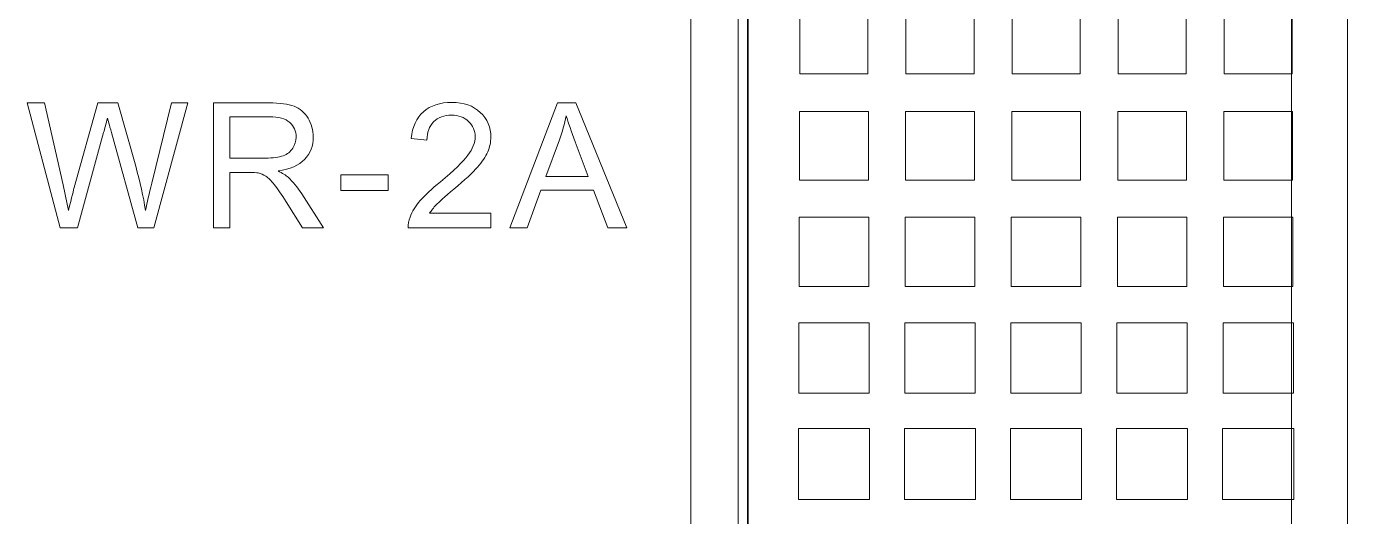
# Model space of a CAD drawing. Header units: millimetres. Extents: x 33157 to 59611, y -29750 to 1750.
# Drawn here: x 54364.99 to 54383.68, y -3125.73 to -3118.79 of the extents above; entities that cross this region are included whole.
import ezdxf

# ---------------------------------------------------------------- set-up
doc = ezdxf.new("R2010")
doc.units = ezdxf.units.MM
doc.layers.get('0').update_dxf_attribs({"lineweight": 18})

msp = doc.modelspace()

# ---------------------------------------------------------------- linework, layer by layer
at = {"lineweight": 9}
for p, q in [((54375.189, -3043.277), (54375.189, -3168.061)), ((54382.886, -3047.482), (54382.886, -3168.683)), ((54383.678, -3048.283), (54383.678, -3168.211)), ((54375.199, -3109.054), (54375.199, -3168.211)), ((54375.057, -3109.478), (54375.057, -3170.173)), ((54375.189, -3109.478), (54375.189, -3167.646)), ((54374.388, -3110.025), (54374.388, -3170.173))]:
    msp.add_line(p, q, dxfattribs=at)
for points, knots in [([(54375.931, -3118.504), (54376.252, -3118.504), (54376.573, -3118.504), (54376.894, -3118.504), (54376.894, -3118.825), (54376.894, -3119.146), (54376.894, -3119.467), (54376.573, -3119.467), (54376.252, -3119.467), (54375.931, -3119.467), (54375.931, -3119.147), (54375.931, -3118.827), (54375.931, -3118.508), (54375.931, -3118.506), (54375.931, -3118.505), (54375.931, -3118.504)], [0, 0, 0, 0, 150708.680531, 150708.680531, 150708.680531, 301417.361062, 301417.361062, 301417.361062, 452126.041593, 452126.041593, 452126.041593, 602834.722123, 602834.722123, 602834.722123, 753543.402654, 753543.402654, 753543.402654, 753543.402654]), ([(54377.431, -3118.504), (54377.753, -3118.504), (54378.074, -3118.504), (54378.395, -3118.504), (54378.395, -3118.825), (54378.395, -3119.146), (54378.395, -3119.467), (54378.074, -3119.467), (54377.753, -3119.467), (54377.431, -3119.467), (54377.431, -3119.147), (54377.431, -3118.827), (54377.431, -3118.508), (54377.431, -3118.506), (54377.431, -3118.505), (54377.431, -3118.504)], [0, 0, 0, 0, 150712.722589, 150712.722589, 150712.722589, 301425.445177, 301425.445177, 301425.445177, 452138.167766, 452138.167766, 452138.167766, 602850.890355, 602850.890355, 602850.890355, 753563.612944, 753563.612944, 753563.612944, 753563.612944]), ([(54378.932, -3118.504), (54379.253, -3118.504), (54379.574, -3118.504), (54379.895, -3118.504), (54379.895, -3118.825), (54379.895, -3119.146), (54379.895, -3119.467), (54379.574, -3119.467), (54379.253, -3119.467), (54378.932, -3119.467), (54378.932, -3119.147), (54378.932, -3118.827), (54378.932, -3118.508), (54378.932, -3118.506), (54378.932, -3118.505), (54378.932, -3118.504)], [0, 0, 0, 0, 150716.764647, 150716.764647, 150716.764647, 301433.529294, 301433.529294, 301433.529294, 452150.293941, 452150.293941, 452150.293941, 602867.058588, 602867.058588, 602867.058588, 753583.823234, 753583.823234, 753583.823234, 753583.823234]), ([(54380.432, -3118.504), (54380.753, -3118.504), (54381.074, -3118.504), (54381.395, -3118.504), (54381.395, -3118.825), (54381.395, -3119.146), (54381.395, -3119.467), (54381.074, -3119.467), (54380.753, -3119.467), (54380.432, -3119.467), (54380.432, -3119.147), (54380.432, -3118.827), (54380.432, -3118.508), (54380.432, -3118.506), (54380.432, -3118.505), (54380.432, -3118.504)], [0, 0, 0, 0, 150720.806705, 150720.806705, 150720.806705, 301441.613411, 301441.613411, 301441.613411, 452162.420116, 452162.420116, 452162.420116, 602883.226821, 602883.226821, 602883.226821, 753604.033526, 753604.033526, 753604.033526, 753604.033526]), ([(54381.932, -3118.504), (54382.253, -3118.504), (54382.574, -3118.504), (54382.895, -3118.504), (54382.895, -3118.825), (54382.895, -3119.146), (54382.895, -3119.467), (54382.574, -3119.467), (54382.253, -3119.467), (54381.932, -3119.467), (54381.932, -3119.147), (54381.932, -3118.827), (54381.932, -3118.508), (54381.932, -3118.506), (54381.932, -3118.505), (54381.932, -3118.504)], [0, 0, 0, 0, 150724.848764, 150724.848764, 150724.848764, 301449.697528, 301449.697528, 301449.697528, 452174.546292, 452174.546292, 452174.546292, 602899.395055, 602899.395055, 602899.395055, 753624.243819, 753624.243819, 753624.243819, 753624.243819]), ([(54365.467, -3121.645), (54365.467, -3121.645), (54365.002, -3119.877), (54365.002, -3119.877), (54365.002, -3119.877), (54365.245, -3119.877), (54365.245, -3119.877), (54365.245, -3119.877), (54365.51, -3121.037), (54365.51, -3121.037), (54365.539, -3121.158), (54365.564, -3121.279), (54365.586, -3121.398), (54365.632, -3121.21), (54365.66, -3121.101), (54365.667, -3121.072), (54365.667, -3121.072), (54366.002, -3119.877), (54366.002, -3119.877), (54366.002, -3119.877), (54366.284, -3119.877), (54366.284, -3119.877), (54366.284, -3119.877), (54366.537, -3120.773), (54366.537, -3120.773), (54366.599, -3120.995), (54366.645, -3121.203), (54366.675, -3121.398), (54366.698, -3121.287), (54366.728, -3121.159), (54366.765, -3121.014), (54366.765, -3121.014), (54367.041, -3119.877), (54367.041, -3119.877), (54367.041, -3119.877), (54367.276, -3119.877), (54367.276, -3119.877), (54367.276, -3119.877), (54366.792, -3121.645), (54366.792, -3121.645), (54366.792, -3121.645), (54366.565, -3121.645), (54366.565, -3121.645), (54366.565, -3121.645), (54366.194, -3120.298), (54366.194, -3120.298), (54366.163, -3120.186), (54366.144, -3120.116), (54366.137, -3120.091), (54366.116, -3120.172), (54366.098, -3120.241), (54366.083, -3120.298), (54366.083, -3120.298), (54365.712, -3121.645), (54365.712, -3121.645), (54365.712, -3121.645), (54365.467, -3121.645), (54365.467, -3121.645)], [0, 0, 0, 0, 139243.732025, 139243.732025, 139243.732025, 278487.46405, 278487.46405, 278487.46405, 417731.196075, 417731.196075, 417731.196075, 556974.9281, 556974.9281, 556974.9281, 696218.660125, 696218.660125, 696218.660125, 835462.392151, 835462.392151, 835462.392151, 974706.124176, 974706.124176, 974706.124176, 1113949.856201, 1113949.856201, 1113949.856201, 1253193.588226, 1253193.588226, 1253193.588226, 1392437.320251, 1392437.320251, 1392437.320251, 1531681.052276, 1531681.052276, 1531681.052276, 1670924.784301, 1670924.784301, 1670924.784301, 1810168.516326, 1810168.516326, 1810168.516326, 1949412.248351, 1949412.248351, 1949412.248351, 2088655.980376, 2088655.980376, 2088655.980376, 2227899.712401, 2227899.712401, 2227899.712401, 2367143.444426, 2367143.444426, 2367143.444426, 2506387.176452, 2506387.176452, 2506387.176452, 2645630.908477, 2645630.908477, 2645630.908477, 2645630.908477]), ([(54367.635, -3121.645), (54367.635, -3121.645), (54367.635, -3119.877), (54367.635, -3119.877), (54367.635, -3119.877), (54368.419, -3119.877), (54368.419, -3119.877), (54368.576, -3119.877), (54368.696, -3119.893), (54368.778, -3119.925), (54368.86, -3119.957), (54368.925, -3120.013), (54368.974, -3120.093), (54369.023, -3120.173), (54369.048, -3120.262), (54369.048, -3120.359), (54369.048, -3120.485), (54369.007, -3120.591), (54368.926, -3120.677), (54368.845, -3120.763), (54368.72, -3120.817), (54368.55, -3120.84), (54368.612, -3120.87), (54368.659, -3120.9), (54368.691, -3120.929), (54368.76, -3120.991), (54368.824, -3121.07), (54368.885, -3121.164), (54368.885, -3121.164), (54369.191, -3121.645), (54369.191, -3121.645), (54369.191, -3121.645), (54368.898, -3121.645), (54368.898, -3121.645), (54368.898, -3121.645), (54368.665, -3121.278), (54368.665, -3121.278), (54368.597, -3121.171), (54368.54, -3121.09), (54368.496, -3121.033), (54368.452, -3120.977), (54368.412, -3120.938), (54368.377, -3120.915), (54368.343, -3120.893), (54368.307, -3120.877), (54368.271, -3120.868), (54368.244, -3120.863), (54368.201, -3120.86), (54368.141, -3120.86), (54368.141, -3120.86), (54367.87, -3120.86), (54367.87, -3120.86), (54367.87, -3120.86), (54367.87, -3121.645), (54367.87, -3121.645), (54367.87, -3121.645), (54367.635, -3121.645), (54367.635, -3121.645)], [0, 0, 0, 0, 139252.178667, 139252.178667, 139252.178667, 278504.357334, 278504.357334, 278504.357334, 417756.536, 417756.536, 417756.536, 557008.714667, 557008.714667, 557008.714667, 696260.893334, 696260.893334, 696260.893334, 835513.072001, 835513.072001, 835513.072001, 974765.250667, 974765.250667, 974765.250667, 1114017.429334, 1114017.429334, 1114017.429334, 1253269.608001, 1253269.608001, 1253269.608001, 1392521.786668, 1392521.786668, 1392521.786668, 1531773.965335, 1531773.965335, 1531773.965335, 1671026.144001, 1671026.144001, 1671026.144001, 1810278.322668, 1810278.322668, 1810278.322668, 1949530.501335, 1949530.501335, 1949530.501335, 2088782.680002, 2088782.680002, 2088782.680002, 2228034.858668, 2228034.858668, 2228034.858668, 2367287.037335, 2367287.037335, 2367287.037335, 2506539.216002, 2506539.216002, 2506539.216002, 2645791.394669, 2645791.394669, 2645791.394669, 2645791.394669]), ([(54371.827, -3121.645), (54371.827, -3121.645), (54372.505, -3119.877), (54372.505, -3119.877), (54372.505, -3119.877), (54372.763, -3119.877), (54372.763, -3119.877), (54372.763, -3119.877), (54373.482, -3121.645), (54373.482, -3121.645), (54373.482, -3121.645), (54373.216, -3121.645), (54373.216, -3121.645), (54373.216, -3121.645), (54373.012, -3121.11), (54373.012, -3121.11), (54373.012, -3121.11), (54372.267, -3121.11), (54372.267, -3121.11), (54372.267, -3121.11), (54372.075, -3121.645), (54372.075, -3121.645), (54372.075, -3121.645), (54371.827, -3121.645), (54371.827, -3121.645)], [0, 0, 0, 0, 145078.438482, 145078.438482, 145078.438482, 290156.876965, 290156.876965, 290156.876965, 435235.315447, 435235.315447, 435235.315447, 580313.75393, 580313.75393, 580313.75393, 725392.192412, 725392.192412, 725392.192412, 870470.630894, 870470.630894, 870470.630894, 1015549.069377, 1015549.069377, 1015549.069377, 1160627.507859, 1160627.507859, 1160627.507859, 1160627.507859]), ([(54371.562, -3121.438), (54371.562, -3121.438), (54371.562, -3121.645), (54371.562, -3121.645), (54371.562, -3121.645), (54370.392, -3121.645), (54370.392, -3121.645), (54370.39, -3121.593), (54370.399, -3121.543), (54370.417, -3121.494), (54370.447, -3121.415), (54370.495, -3121.336), (54370.562, -3121.259), (54370.628, -3121.182), (54370.723, -3121.094), (54370.846, -3120.993), (54371.037, -3120.835), (54371.167, -3120.71), (54371.235, -3120.618), (54371.303, -3120.526), (54371.338, -3120.439), (54371.338, -3120.356), (54371.338, -3120.27), (54371.307, -3120.198), (54371.245, -3120.139), (54371.183, -3120.08), (54371.103, -3120.05), (54371.003, -3120.05), (54370.898, -3120.05), (54370.814, -3120.081), (54370.751, -3120.144), (54370.689, -3120.206), (54370.657, -3120.293), (54370.656, -3120.403), (54370.656, -3120.403), (54370.434, -3120.381), (54370.434, -3120.381), (54370.449, -3120.215), (54370.507, -3120.088), (54370.606, -3120.001), (54370.706, -3119.914), (54370.84, -3119.87), (54371.008, -3119.87), (54371.178, -3119.87), (54371.312, -3119.917), (54371.411, -3120.011), (54371.51, -3120.105), (54371.56, -3120.222), (54371.56, -3120.361), (54371.56, -3120.432), (54371.545, -3120.502), (54371.516, -3120.57), (54371.487, -3120.639), (54371.439, -3120.711), (54371.372, -3120.787), (54371.305, -3120.862), (54371.193, -3120.966), (54371.038, -3121.098), (54370.907, -3121.207), (54370.823, -3121.281), (54370.786, -3121.32), (54370.749, -3121.359), (54370.719, -3121.399), (54370.694, -3121.438), (54370.694, -3121.438), (54371.562, -3121.438), (54371.562, -3121.438)], [0, 0, 0, 0, 138774.286315, 138774.286315, 138774.286315, 277548.572629, 277548.572629, 277548.572629, 416322.858944, 416322.858944, 416322.858944, 555097.145258, 555097.145258, 555097.145258, 693871.431573, 693871.431573, 693871.431573, 832645.717888, 832645.717888, 832645.717888, 971420.004202, 971420.004202, 971420.004202, 1110194.290517, 1110194.290517, 1110194.290517, 1248968.576831, 1248968.576831, 1248968.576831, 1387742.863146, 1387742.863146, 1387742.863146, 1526517.14946, 1526517.14946, 1526517.14946, 1665291.435775, 1665291.435775, 1665291.435775, 1804065.72209, 1804065.72209, 1804065.72209, 1942840.008404, 1942840.008404, 1942840.008404, 2081614.294719, 2081614.294719, 2081614.294719, 2220388.581033, 2220388.581033, 2220388.581033, 2359162.867348, 2359162.867348, 2359162.867348, 2497937.153663, 2497937.153663, 2497937.153663, 2636711.439977, 2636711.439977, 2636711.439977, 2775485.726292, 2775485.726292, 2775485.726292, 2914260.012606, 2914260.012606, 2914260.012606, 3053034.298921, 3053034.298921, 3053034.298921, 3053034.298921]), ([(54375.926, -3119.999), (54376.25, -3119.999), (54376.575, -3119.999), (54376.9, -3119.999), (54376.9, -3120.323), (54376.9, -3120.648), (54376.9, -3120.972), (54376.575, -3120.972), (54376.25, -3120.972), (54375.926, -3120.972), (54375.926, -3120.649), (54375.926, -3120.326), (54375.926, -3120.003), (54375.926, -3120.001), (54375.926, -3120), (54375.926, -3119.999)], [0, 0, 0, 0, 150710.675134, 150710.675134, 150710.675134, 301421.350268, 301421.350268, 301421.350268, 452132.025403, 452132.025403, 452132.025403, 602842.700537, 602842.700537, 602842.700537, 753553.375671, 753553.375671, 753553.375671, 753553.375671]), ([(54377.426, -3119.999), (54377.751, -3119.999), (54378.075, -3119.999), (54378.4, -3119.999), (54378.4, -3120.323), (54378.4, -3120.648), (54378.4, -3120.972), (54378.075, -3120.972), (54377.751, -3120.972), (54377.426, -3120.972), (54377.426, -3120.649), (54377.426, -3120.326), (54377.426, -3120.003), (54377.426, -3120.001), (54377.426, -3120), (54377.426, -3119.999)], [0, 0, 0, 0, 150714.717188, 150714.717188, 150714.717188, 301429.434376, 301429.434376, 301429.434376, 452144.151564, 452144.151564, 452144.151564, 602858.868752, 602858.868752, 602858.868752, 753573.58594, 753573.58594, 753573.58594, 753573.58594]), ([(54378.927, -3119.999), (54379.251, -3119.999), (54379.576, -3119.999), (54379.9, -3119.999), (54379.9, -3120.323), (54379.9, -3120.648), (54379.9, -3120.972), (54379.576, -3120.972), (54379.251, -3120.972), (54378.927, -3120.972), (54378.927, -3120.649), (54378.927, -3120.326), (54378.927, -3120.003), (54378.927, -3120.001), (54378.927, -3120), (54378.927, -3119.999)], [0, 0, 0, 0, 150718.759242, 150718.759242, 150718.759242, 301437.518484, 301437.518484, 301437.518484, 452156.277726, 452156.277726, 452156.277726, 602875.036969, 602875.036969, 602875.036969, 753593.796211, 753593.796211, 753593.796211, 753593.796211]), ([(54380.427, -3119.999), (54380.751, -3119.999), (54381.076, -3119.999), (54381.4, -3119.999), (54381.4, -3120.323), (54381.4, -3120.648), (54381.4, -3120.972), (54381.076, -3120.972), (54380.751, -3120.972), (54380.427, -3120.972), (54380.427, -3120.649), (54380.427, -3120.326), (54380.427, -3120.003), (54380.427, -3120.001), (54380.427, -3120), (54380.427, -3119.999)], [0, 0, 0, 0, 150722.801296, 150722.801296, 150722.801296, 301445.602593, 301445.602593, 301445.602593, 452168.403889, 452168.403889, 452168.403889, 602891.205186, 602891.205186, 602891.205186, 753614.006482, 753614.006482, 753614.006482, 753614.006482]), ([(54381.927, -3119.999), (54382.252, -3119.999), (54382.576, -3119.999), (54382.901, -3119.999), (54382.901, -3120.323), (54382.901, -3120.648), (54382.901, -3120.972), (54382.576, -3120.972), (54382.252, -3120.972), (54381.927, -3120.972), (54381.927, -3120.649), (54381.927, -3120.326), (54381.927, -3120.003), (54381.927, -3120.001), (54381.927, -3120), (54381.927, -3119.999)], [0, 0, 0, 0, 150726.843351, 150726.843351, 150726.843351, 301453.686702, 301453.686702, 301453.686702, 452180.530053, 452180.530053, 452180.530053, 602907.373404, 602907.373404, 602907.373404, 753634.216755, 753634.216755, 753634.216755, 753634.216755]), ([(54367.87, -3120.658), (54367.87, -3120.658), (54368.372, -3120.658), (54368.372, -3120.658), (54368.479, -3120.658), (54368.562, -3120.647), (54368.622, -3120.624), (54368.682, -3120.603), (54368.728, -3120.567), (54368.759, -3120.518), (54368.79, -3120.47), (54368.806, -3120.417), (54368.806, -3120.36), (54368.806, -3120.276), (54368.776, -3120.207), (54368.715, -3120.153), (54368.655, -3120.099), (54368.559, -3120.072), (54368.429, -3120.072), (54368.429, -3120.072), (54367.87, -3120.072), (54367.87, -3120.072), (54367.87, -3120.072), (54367.87, -3120.658), (54367.87, -3120.658)], [0, 0, 0, 0, 145069.878358, 145069.878358, 145069.878358, 290139.756717, 290139.756717, 290139.756717, 435209.635075, 435209.635075, 435209.635075, 580279.513434, 580279.513434, 580279.513434, 725349.391792, 725349.391792, 725349.391792, 870419.27015, 870419.27015, 870419.27015, 1015489.148509, 1015489.148509, 1015489.148509, 1160559.026867, 1160559.026867, 1160559.026867, 1160559.026867]), ([(54372.336, -3120.919), (54372.336, -3120.919), (54372.938, -3120.919), (54372.938, -3120.919), (54372.938, -3120.919), (54372.754, -3120.429), (54372.754, -3120.429), (54372.698, -3120.28), (54372.656, -3120.157), (54372.627, -3120.06), (54372.603, -3120.175), (54372.57, -3120.289), (54372.53, -3120.4), (54372.53, -3120.4), (54372.336, -3120.919), (54372.336, -3120.919)], [0, 0, 0, 0, 150702.119675, 150702.119675, 150702.119675, 301404.239349, 301404.239349, 301404.239349, 452106.359024, 452106.359024, 452106.359024, 602808.478699, 602808.478699, 602808.478699, 753510.598373, 753510.598373, 753510.598373, 753510.598373]), ([(54369.437, -3121.115), (54369.437, -3121.115), (54369.437, -3120.897), (54369.437, -3120.897), (54369.437, -3120.897), (54370.109, -3120.897), (54370.109, -3120.897), (54370.109, -3120.897), (54370.109, -3121.115), (54370.109, -3121.115), (54370.109, -3121.115), (54369.437, -3121.115), (54369.437, -3121.115)], [0, 0, 0, 0, 154972.964712, 154972.964712, 154972.964712, 309945.929425, 309945.929425, 309945.929425, 464918.894137, 464918.894137, 464918.894137, 619891.85885, 619891.85885, 619891.85885, 619891.85885]), ([(54375.921, -3121.493), (54376.249, -3121.493), (54376.577, -3121.493), (54376.905, -3121.493), (54376.905, -3121.821), (54376.905, -3122.149), (54376.905, -3122.477), (54376.577, -3122.477), (54376.249, -3122.477), (54375.921, -3122.477), (54375.921, -3122.151), (54375.921, -3121.824), (54375.921, -3121.497), (54375.921, -3121.496), (54375.921, -3121.495), (54375.921, -3121.493)], [0, 0, 0, 0, 150712.669455, 150712.669455, 150712.669455, 301425.338909, 301425.338909, 301425.338909, 452138.008364, 452138.008364, 452138.008364, 602850.677819, 602850.677819, 602850.677819, 753563.347273, 753563.347273, 753563.347273, 753563.347273]), ([(54377.421, -3121.493), (54377.749, -3121.493), (54378.077, -3121.493), (54378.405, -3121.493), (54378.405, -3121.821), (54378.405, -3122.149), (54378.405, -3122.477), (54378.077, -3122.477), (54377.749, -3122.477), (54377.421, -3122.477), (54377.421, -3122.151), (54377.421, -3121.824), (54377.421, -3121.497), (54377.421, -3121.496), (54377.421, -3121.495), (54377.421, -3121.493)], [0, 0, 0, 0, 150716.711504, 150716.711504, 150716.711504, 301433.423009, 301433.423009, 301433.423009, 452150.134513, 452150.134513, 452150.134513, 602866.846018, 602866.846018, 602866.846018, 753583.557522, 753583.557522, 753583.557522, 753583.557522]), ([(54378.921, -3121.493), (54379.249, -3121.493), (54379.577, -3121.493), (54379.905, -3121.493), (54379.905, -3121.821), (54379.905, -3122.149), (54379.905, -3122.477), (54379.577, -3122.477), (54379.249, -3122.477), (54378.921, -3122.477), (54378.921, -3122.151), (54378.921, -3121.824), (54378.921, -3121.497), (54378.921, -3121.496), (54378.921, -3121.495), (54378.921, -3121.493)], [0, 0, 0, 0, 150720.753554, 150720.753554, 150720.753554, 301441.507109, 301441.507109, 301441.507109, 452162.260663, 452162.260663, 452162.260663, 602883.014218, 602883.014218, 602883.014218, 753603.767772, 753603.767772, 753603.767772, 753603.767772]), ([(54380.422, -3121.493), (54380.75, -3121.493), (54381.078, -3121.493), (54381.406, -3121.493), (54381.406, -3121.821), (54381.406, -3122.149), (54381.406, -3122.477), (54381.078, -3122.477), (54380.75, -3122.477), (54380.422, -3122.477), (54380.422, -3122.151), (54380.422, -3121.824), (54380.422, -3121.497), (54380.422, -3121.496), (54380.422, -3121.495), (54380.422, -3121.493)], [0, 0, 0, 0, 150724.795605, 150724.795605, 150724.795605, 301449.591209, 301449.591209, 301449.591209, 452174.386814, 452174.386814, 452174.386814, 602899.182419, 602899.182419, 602899.182419, 753623.978023, 753623.978023, 753623.978023, 753623.978023]), ([(54381.922, -3121.493), (54382.25, -3121.493), (54382.578, -3121.493), (54382.906, -3121.493), (54382.906, -3121.821), (54382.906, -3122.149), (54382.906, -3122.477), (54382.578, -3122.477), (54382.25, -3122.477), (54381.922, -3122.477), (54381.922, -3122.151), (54381.922, -3121.824), (54381.922, -3121.497), (54381.922, -3121.496), (54381.922, -3121.495), (54381.922, -3121.493)], [0, 0, 0, 0, 150728.837655, 150728.837655, 150728.837655, 301457.67531, 301457.67531, 301457.67531, 452186.512965, 452186.512965, 452186.512965, 602915.35062, 602915.35062, 602915.35062, 753644.188276, 753644.188276, 753644.188276, 753644.188276]), ([(54375.915, -3122.988), (54376.247, -3122.988), (54376.578, -3122.988), (54376.91, -3122.988), (54376.91, -3123.32), (54376.91, -3123.651), (54376.91, -3123.983), (54376.578, -3123.983), (54376.247, -3123.983), (54375.915, -3123.983), (54375.915, -3123.653), (54375.915, -3123.322), (54375.915, -3122.992), (54375.915, -3122.991), (54375.915, -3122.989), (54375.915, -3122.988)], [0, 0, 0, 0, 150714.663849, 150714.663849, 150714.663849, 301429.327697, 301429.327697, 301429.327697, 452143.991546, 452143.991546, 452143.991546, 602858.655394, 602858.655394, 602858.655394, 753573.319243, 753573.319243, 753573.319243, 753573.319243]), ([(54377.416, -3122.988), (54377.747, -3122.988), (54378.079, -3122.988), (54378.41, -3122.988), (54378.41, -3123.32), (54378.41, -3123.651), (54378.41, -3123.983), (54378.079, -3123.983), (54377.747, -3123.983), (54377.416, -3123.983), (54377.416, -3123.653), (54377.416, -3123.322), (54377.416, -3122.992), (54377.416, -3122.991), (54377.416, -3122.989), (54377.416, -3122.988)], [0, 0, 0, 0, 150718.705894, 150718.705894, 150718.705894, 301437.411789, 301437.411789, 301437.411789, 452156.117683, 452156.117683, 452156.117683, 602874.823577, 602874.823577, 602874.823577, 753593.529471, 753593.529471, 753593.529471, 753593.529471]), ([(54378.916, -3122.988), (54379.248, -3122.988), (54379.579, -3122.988), (54379.911, -3122.988), (54379.911, -3123.32), (54379.911, -3123.651), (54379.911, -3123.983), (54379.579, -3123.983), (54379.248, -3123.983), (54378.916, -3123.983), (54378.916, -3123.653), (54378.916, -3123.322), (54378.916, -3122.992), (54378.916, -3122.991), (54378.916, -3122.989), (54378.916, -3122.988)], [0, 0, 0, 0, 150722.74794, 150722.74794, 150722.74794, 301445.49588, 301445.49588, 301445.49588, 452168.243821, 452168.243821, 452168.243821, 602890.991761, 602890.991761, 602890.991761, 753613.739701, 753613.739701, 753613.739701, 753613.739701]), ([(54380.416, -3122.988), (54380.748, -3122.988), (54381.079, -3122.988), (54381.411, -3122.988), (54381.411, -3123.32), (54381.411, -3123.651), (54381.411, -3123.983), (54381.079, -3123.983), (54380.748, -3123.983), (54380.416, -3123.983), (54380.416, -3123.653), (54380.416, -3123.322), (54380.416, -3122.992), (54380.416, -3122.991), (54380.416, -3122.989), (54380.416, -3122.988)], [0, 0, 0, 0, 150726.789986, 150726.789986, 150726.789986, 301453.579973, 301453.579973, 301453.579973, 452180.369959, 452180.369959, 452180.369959, 602907.159945, 602907.159945, 602907.159945, 753633.949932, 753633.949932, 753633.949932, 753633.949932]), ([(54381.917, -3122.988), (54382.248, -3122.988), (54382.58, -3122.988), (54382.911, -3122.988), (54382.911, -3123.32), (54382.911, -3123.651), (54382.911, -3123.983), (54382.58, -3123.983), (54382.248, -3123.983), (54381.917, -3123.983), (54381.917, -3123.653), (54381.917, -3123.322), (54381.917, -3122.992), (54381.917, -3122.991), (54381.917, -3122.989), (54381.917, -3122.988)], [0, 0, 0, 0, 150730.832033, 150730.832033, 150730.832033, 301461.664065, 301461.664065, 301461.664065, 452192.496098, 452192.496098, 452192.496098, 602923.328131, 602923.328131, 602923.328131, 753654.160163, 753654.160163, 753654.160163, 753654.160163]), ([(54375.91, -3124.483), (54376.245, -3124.483), (54376.58, -3124.483), (54376.915, -3124.483), (54376.915, -3124.818), (54376.915, -3125.153), (54376.915, -3125.488), (54376.58, -3125.488), (54376.245, -3125.488), (54375.91, -3125.488), (54375.91, -3125.154), (54375.91, -3124.821), (54375.91, -3124.487), (54375.91, -3124.486), (54375.91, -3124.484), (54375.91, -3124.483)], [0, 0, 0, 0, 150716.658546, 150716.658546, 150716.658546, 301433.317093, 301433.317093, 301433.317093, 452149.975639, 452149.975639, 452149.975639, 602866.634186, 602866.634186, 602866.634186, 753583.292732, 753583.292732, 753583.292732, 753583.292732]), ([(54377.41, -3124.483), (54377.745, -3124.483), (54378.081, -3124.483), (54378.416, -3124.483), (54378.416, -3124.818), (54378.416, -3125.153), (54378.416, -3125.488), (54378.081, -3125.488), (54377.745, -3125.488), (54377.41, -3125.488), (54377.41, -3125.154), (54377.41, -3124.821), (54377.41, -3124.487), (54377.41, -3124.486), (54377.41, -3124.484), (54377.41, -3124.483)], [0, 0, 0, 0, 150720.700588, 150720.700588, 150720.700588, 301441.401176, 301441.401176, 301441.401176, 452162.101764, 452162.101764, 452162.101764, 602882.802352, 602882.802352, 602882.802352, 753603.50294, 753603.50294, 753603.50294, 753603.50294]), ([(54378.911, -3124.483), (54379.246, -3124.483), (54379.581, -3124.483), (54379.916, -3124.483), (54379.916, -3124.818), (54379.916, -3125.153), (54379.916, -3125.488), (54379.581, -3125.488), (54379.246, -3125.488), (54378.911, -3125.488), (54378.911, -3125.154), (54378.911, -3124.821), (54378.911, -3124.487), (54378.911, -3124.486), (54378.911, -3124.484), (54378.911, -3124.483)], [0, 0, 0, 0, 150724.74263, 150724.74263, 150724.74263, 301449.48526, 301449.48526, 301449.48526, 452174.22789, 452174.22789, 452174.22789, 602898.97052, 602898.97052, 602898.97052, 753623.713149, 753623.713149, 753623.713149, 753623.713149]), ([(54380.411, -3124.483), (54380.746, -3124.483), (54381.081, -3124.483), (54381.416, -3124.483), (54381.416, -3124.818), (54381.416, -3125.153), (54381.416, -3125.488), (54381.081, -3125.488), (54380.746, -3125.488), (54380.411, -3125.488), (54380.411, -3125.154), (54380.411, -3124.821), (54380.411, -3124.487), (54380.411, -3124.486), (54380.411, -3124.484), (54380.411, -3124.483)], [0, 0, 0, 0, 150728.784672, 150728.784672, 150728.784672, 301457.569344, 301457.569344, 301457.569344, 452186.354016, 452186.354016, 452186.354016, 602915.138688, 602915.138688, 602915.138688, 753643.92336, 753643.92336, 753643.92336, 753643.92336]), ([(54381.911, -3124.483), (54382.246, -3124.483), (54382.581, -3124.483), (54382.917, -3124.483), (54382.917, -3124.818), (54382.917, -3125.153), (54382.917, -3125.488), (54382.581, -3125.488), (54382.246, -3125.488), (54381.911, -3125.488), (54381.911, -3125.154), (54381.911, -3124.821), (54381.911, -3124.487), (54381.911, -3124.486), (54381.911, -3124.484), (54381.911, -3124.483)], [0, 0, 0, 0, 150732.826714, 150732.826714, 150732.826714, 301465.653428, 301465.653428, 301465.653428, 452198.480143, 452198.480143, 452198.480143, 602931.306857, 602931.306857, 602931.306857, 753664.133571, 753664.133571, 753664.133571, 753664.133571])]:
    msp.add_open_spline(points, degree=3, knots=knots)

doc.saveas('drawing.dxf')
